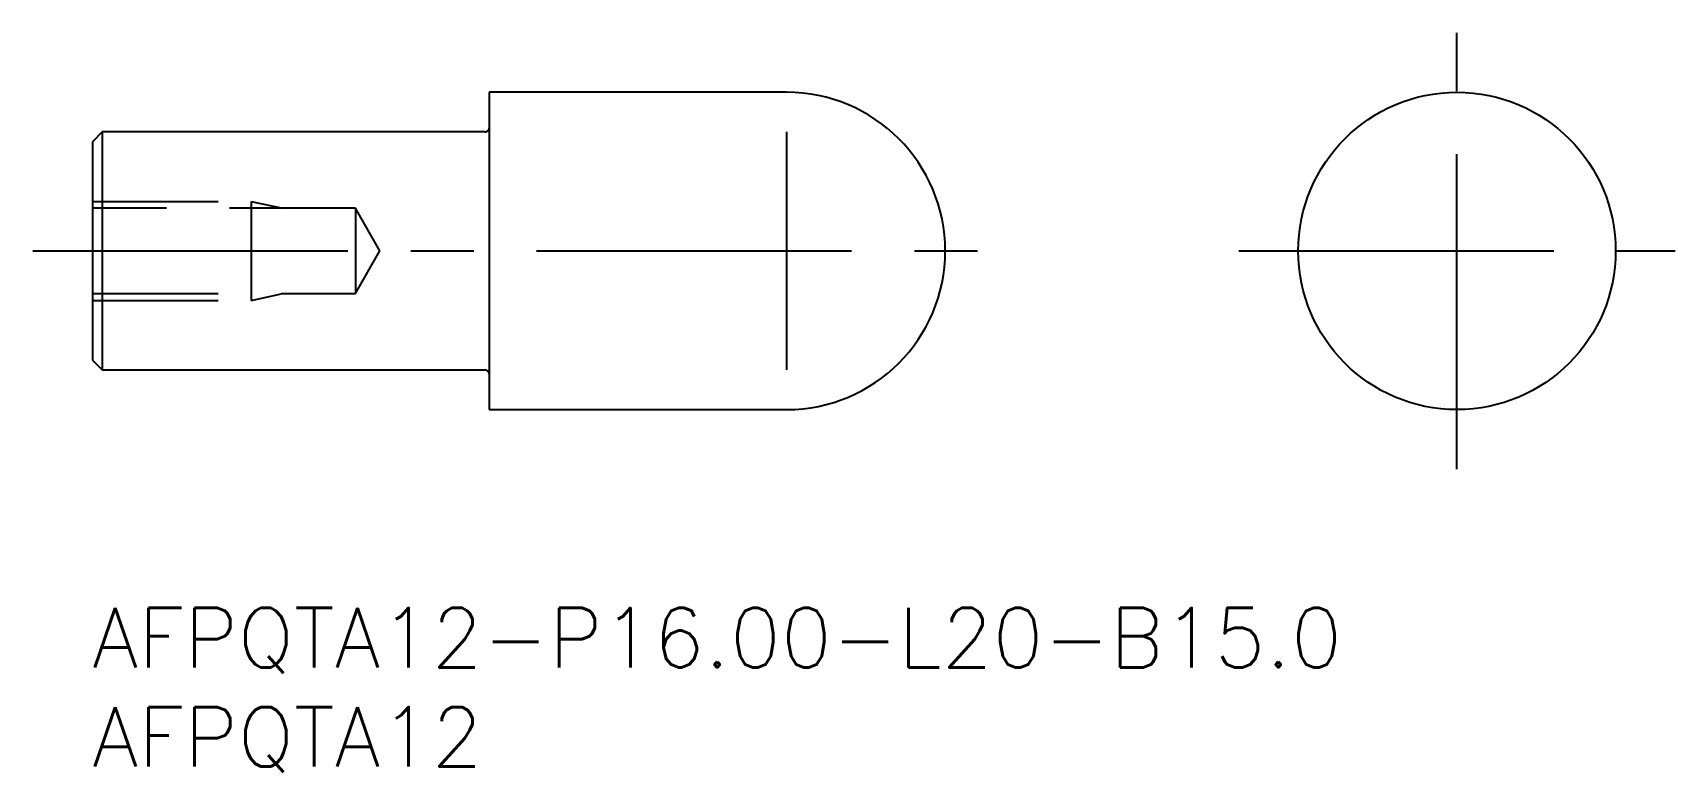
# Model space of a CAD drawing. Extents: x -3 to 79.8, y -8.3 to 29.
import ezdxf

# ---------------------------------------------------------------- set-up
doc = ezdxf.new("R2010")
doc.units = 0
doc.header["$LTSCALE"] = 0.5
doc.linetypes.add('CENTER', pattern=[50.8, 31.75, -6.35, 6.35, -6.35])
doc.linetypes.add('DASHED', pattern=[19.05, 12.7, -6.35])
for name, color, linetype in [('MSM_CENTER', 1, 'CENTER'), ('MSM_CONTINUOUS', 7, 'CONTINUOUS'), ('MSM_DASHED', 4, 'DASHED'), ('MSM_NARROW', 5, 'CONTINUOUS'), ('MSM_PART_NUMBER', 7, 'CONTINUOUS')]:
    doc.layers.add(name, color=color, linetype=linetype)
doc.styles.get("Standard").update_dxf_attribs({"font": 'txt.shx', "height": 3, "bigfont": 'bigfont.shx'})

# ---------------------------------------------------------------- blocks, each defined once
blk = doc.blocks.new('*U15')
at = {"layer": 'MSM_PART_NUMBER'}
blk.add_text('AFPQTA12-P16.00-L20-B15.0', height=3, dxfattribs=at).set_placement((0, -3))
blk = doc.blocks.new('*U16')
at = {"layer": 'MSM_PART_NUMBER'}
blk.add_text('AFPQTA12', height=3, dxfattribs=at).set_placement((0, -8))

msp = doc.modelspace()

# ---------------------------------------------------------------- linework, layer by layer
at = {"layer": 'MSM_CENTER'}
for p, q in [((68.797, 7), (68.797, 29)), ((-3, 18), (46, 18)), ((57.797, 18), (79.797, 18))]:
    msp.add_line(p, q, dxfattribs=at)
at = {"layer": 'MSM_CONTINUOUS'}
for p, q in [((35, 26), (20, 26)), ((20, 26), (20, 10)), ((0.5, 24), (0, 23.5)), ((0, 23.5), (0, 12.5)), ((19.8, 24), (0.5, 24)), ((0.5, 24), (0.5, 12)), ((0, 12.5), (0.5, 12)), ((0.5, 12), (19.8, 12)), ((20, 10), (35, 10))]:
    msp.add_line(p, q, dxfattribs=at)
msp.add_circle((68.797, 18), 8, dxfattribs=at)
for centre, radius, start, end in [((35, 18), 8, 270, 90), ((19.8, 24.2), 0.2, 270, 0), ((19.8, 11.8), 0.2, 0, 90)]:
    msp.add_arc(centre, radius, start, end, dxfattribs=at)
at = {"layer": 'MSM_DASHED'}
for p, q in [((0, 20.5), (8, 20.5)), ((13.259, 20.15), (0, 20.15)), ((8, 20.5), (8, 15.5)), ((8, 20.5), (9.6, 20.15)), ((14.5, 18), (13.259, 20.15)), ((13.259, 20.15), (13.259, 15.85)), ((13.259, 15.85), (14.5, 18)), ((0, 15.85), (13.259, 15.85)), ((8, 15.5), (9.6, 15.85)), ((0, 15.5), (8, 15.5))]:
    msp.add_line(p, q, dxfattribs=at)
at = {"layer": 'MSM_NARROW'}
msp.add_line((35, 24), (35, 12), dxfattribs=at)

# ---------------------------------------------------------------- block references
at = {"layer": 'MSM_CONTINUOUS'}
for name in ['*U15', '*U16']:
    msp.add_blockref(name, (0, 0), dxfattribs=at)

doc.saveas('drawing.dxf')
